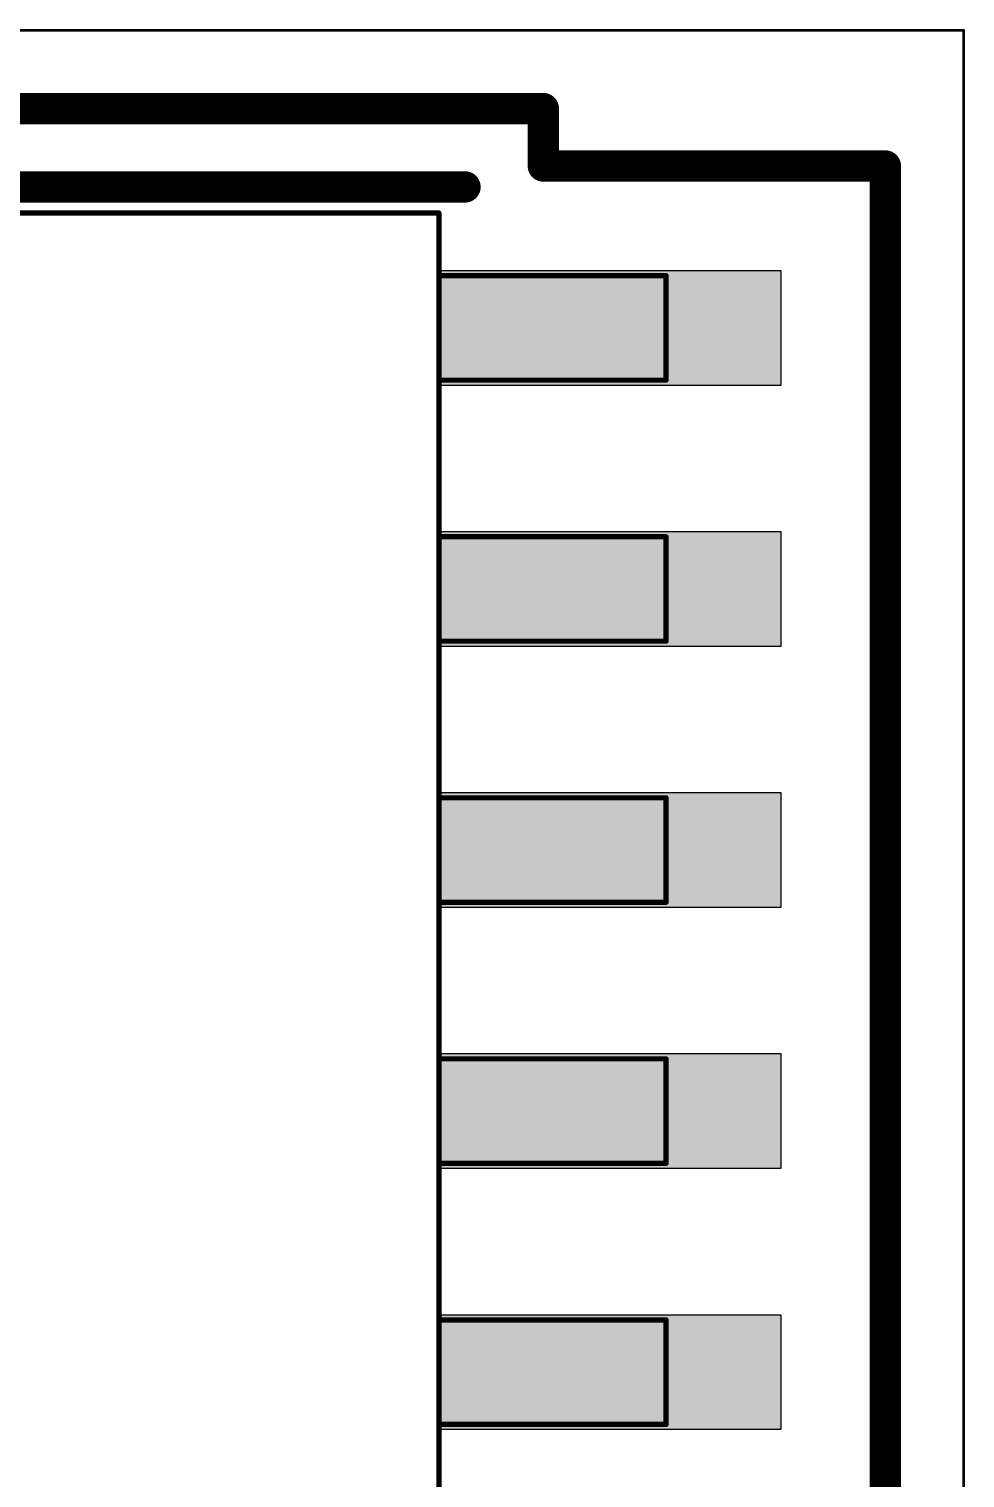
# Model space of a CAD drawing. Header units: millimetres. Extents: x 54 to 247, y 53 to 195.
# Drawn here: x 111.82 to 116.37, y 63.95 to 71 of the extents above; entities that cross this region are included whole.
import ezdxf

# ---------------------------------------------------------------- set-up
doc = ezdxf.new("R2010")
doc.units = ezdxf.units.MM
for name, color, linetype in [('Mechanical10', 56, 'Continuous'), ('Mechanical13', 56, 'Continuous'), ('Mechanical15', 56, 'Continuous'), ('Mechanical4', 56, 'Continuous'), ('Mechanical5', 56, 'Continuous'), ('Mechanical6', 56, 'Continuous'), ('Mechanical8', 56, 'Continuous'), ('PadHoleLayer', 156, 'Continuous'), ('TopOverlay', 2, 'Continuous'), ('TopPaste', 8, 'Continuous'), ('TopSolder', 216, 'Continuous')]:
    doc.layers.add(name, color=color, linetype=linetype)

# ---------------------------------------------------------------- blocks, each defined once
blk = doc.blocks.new('D16_M_239')
at = {"layer": 'TopPaste'}
for points in [[(-3.6576, 0.9144), (-1.9939, 0.9144), (-1.9939, 0.3556), (-3.6576, 0.3556)], [(-3.6576, -0.3556), (-1.9939, -0.3556), (-1.9939, -0.9144), (-3.6576, -0.9144)], [(-3.6576, -1.6256), (-1.9939, -1.6256), (-1.9939, -2.1844), (-3.6576, -2.1844)], [(-3.6576, -2.8956), (-1.9939, -2.8956), (-1.9939, -3.4544), (-3.6576, -3.4544)], [(-3.6576, -4.1656), (-1.9939, -4.1656), (-1.9939, -4.7244), (-3.6576, -4.7244)]]:
    blk.add_hatch(color=8, dxfattribs=at).paths.add_polyline_path(points)
at = {"layer": 'TopSolder'}
for points in [[(-3.6576, 0.9144), (-1.9939, 0.9144), (-1.9939, 0.3556), (-3.6576, 0.3556)], [(-3.6576, -0.3556), (-1.9939, -0.3556), (-1.9939, -0.9144), (-3.6576, -0.9144)], [(-3.6576, -1.6256), (-1.9939, -1.6256), (-1.9939, -2.1844), (-3.6576, -2.1844)], [(-3.6576, -2.8956), (-1.9939, -2.8956), (-1.9939, -3.4544), (-3.6576, -3.4544)], [(-3.6576, -4.1656), (-1.9939, -4.1656), (-1.9939, -4.7244), (-3.6576, -4.7244)]]:
    blk.add_hatch(color=216, dxfattribs=at).paths.add_polyline_path(points)
at = {"layer": 'Mechanical13', "const_width": 0.0254}
for points in [[(-1.9939, 5.0038), (-1.9939, -5.0038)], [(-3.0988, 0.889), (-3.0988, 0.381)], [(-1.9939, 0.889), (-3.0988, 0.889)], [(-1.9939, 0.889), (-1.9939, 0.381)], [(-1.9939, 0.381), (-3.0988, 0.381)], [(-3.0988, -0.381), (-3.0988, -0.889)], [(-1.9939, -0.381), (-3.0988, -0.381)], [(-1.9939, -0.381), (-1.9939, -0.889)], [(-1.9939, -0.889), (-3.0988, -0.889)], [(-3.0988, -1.651), (-3.0988, -2.159)], [(-1.9939, -1.651), (-3.0988, -1.651)], [(-1.9939, -1.651), (-1.9939, -2.159)], [(-1.9939, -2.159), (-3.0988, -2.159)], [(-3.0988, -2.921), (-3.0988, -3.429)], [(-1.9939, -2.921), (-3.0988, -2.921)], [(-1.9939, -2.921), (-1.9939, -3.429)], [(-1.9939, -3.429), (-3.0988, -3.429)], [(-3.0988, -4.191), (-3.0988, -4.699)], [(-1.9939, -4.191), (-3.0988, -4.191)], [(-1.9939, -4.191), (-1.9939, -4.699)], [(-1.9939, -4.699), (-3.0988, -4.699)], [(1.9939, -5.0038), (-1.9939, -5.0038)]]:
    blk.add_lwpolyline(points, dxfattribs=at)
at = {"layer": 'Mechanical13', "const_width": 0.0127}
for points in [[(-3.10515, 0.889, 1), (-3.09245, 0.889, 1)], [(-3.10515, 0.889, 1), (-3.09245, 0.889, 1)], [(-2.00025, 0.889, 1), (-1.98755, 0.889, 1)], [(-2.00025, 0.889, 1), (-1.98755, 0.889, 1)], [(-3.10515, 0.381, 1), (-3.09245, 0.381, 1)], [(-3.10515, 0.381, 1), (-3.09245, 0.381, 1)], [(-2.00025, 0.381, 1), (-1.98755, 0.381, 1)], [(-2.00025, 0.381, 1), (-1.98755, 0.381, 1)], [(-3.10515, -0.381, 1), (-3.09245, -0.381, 1)], [(-3.10515, -0.381, 1), (-3.09245, -0.381, 1)], [(-2.00025, -0.381, 1), (-1.98755, -0.381, 1)], [(-2.00025, -0.381, 1), (-1.98755, -0.381, 1)], [(-3.10515, -0.889, 1), (-3.09245, -0.889, 1)], [(-3.10515, -0.889, 1), (-3.09245, -0.889, 1)], [(-2.00025, -0.889, 1), (-1.98755, -0.889, 1)], [(-2.00025, -0.889, 1), (-1.98755, -0.889, 1)], [(-3.10515, -1.651, 1), (-3.09245, -1.651, 1)], [(-3.10515, -1.651, 1), (-3.09245, -1.651, 1)], [(-2.00025, -1.651, 1), (-1.98755, -1.651, 1)], [(-2.00025, -1.651, 1), (-1.98755, -1.651, 1)], [(-3.10515, -2.159, 1), (-3.09245, -2.159, 1)], [(-3.10515, -2.159, 1), (-3.09245, -2.159, 1)], [(-2.00025, -2.159, 1), (-1.98755, -2.159, 1)], [(-2.00025, -2.159, 1), (-1.98755, -2.159, 1)], [(-3.10515, -2.921, 1), (-3.09245, -2.921, 1)], [(-3.10515, -2.921, 1), (-3.09245, -2.921, 1)], [(-2.00025, -2.921, 1), (-1.98755, -2.921, 1)], [(-2.00025, -2.921, 1), (-1.98755, -2.921, 1)], [(-3.10515, -3.429, 1), (-3.09245, -3.429, 1)], [(-3.10515, -3.429, 1), (-3.09245, -3.429, 1)], [(-2.00025, -3.429, 1), (-1.98755, -3.429, 1)], [(-2.00025, -3.429, 1), (-1.98755, -3.429, 1)], [(-3.10515, -4.191, 1), (-3.09245, -4.191, 1)], [(-3.10515, -4.191, 1), (-3.09245, -4.191, 1)], [(-2.00025, -4.191, 1), (-1.98755, -4.191, 1)], [(-2.00025, -4.191, 1), (-1.98755, -4.191, 1)], [(-3.10515, -4.699, 1), (-3.09245, -4.699, 1)], [(-3.10515, -4.699, 1), (-3.09245, -4.699, 1)], [(-2.00025, -4.699, 1), (-1.98755, -4.699, 1)], [(-2.00025, -4.699, 1), (-1.98755, -4.699, 1)], [(-2.00025, -5.0038, 1), (-1.98755, -5.0038, 1)], [(-2.00025, -5.0038, 1), (-1.98755, -5.0038, 1)]]:
    blk.add_lwpolyline(points, format="xyb", close=True, dxfattribs=at)
at = {"layer": 'Mechanical15'}
for p, q in [((-4.1656, -5.2324), (-4.1656, 5.2324)), ((-2.5019, -5.2324), (-4.1656, -5.2324)), ((-2.5019, -5.5118), (-2.5019, -5.2324)), ((2.5019, -5.5118), (-2.5019, -5.5118))]:
    blk.add_line(p, q, dxfattribs=at)
at = {"layer": 'Mechanical15', "const_width": 0.1524}
for points in [[(-4.1656, 5.2324), (-4.1656, -5.2324)], [(-2.5019, -5.2324), (-4.1656, -5.2324)], [(-2.5019, -5.2324), (-2.5019, -5.5118)], [(2.5019, -5.5118), (-2.5019, -5.5118)]]:
    blk.add_lwpolyline(points, dxfattribs=at)
at = {"layer": 'Mechanical15', "const_width": 0.0762}
for points in [[(-4.2037, -5.2324, 1), (-4.1275, -5.2324, 1)], [(-4.2037, -5.2324, 1), (-4.1275, -5.2324, 1)], [(-2.54, -5.2324, 1), (-2.4638, -5.2324, 1)], [(-2.54, -5.2324, 1), (-2.4638, -5.2324, 1)], [(-2.54, -5.5118, 1), (-2.4638, -5.5118, 1)], [(-2.54, -5.5118, 1), (-2.4638, -5.5118, 1)]]:
    blk.add_lwpolyline(points, format="xyb", close=True, dxfattribs=at)
at = {"layer": 'Mechanical5'}
for p, q in [((-4.5466, -5.8928), (-4.5466, 5.8928)), ((4.5466, -5.8928), (-4.5466, -5.8928))]:
    blk.add_line(p, q, dxfattribs=at)
at = {"layer": 'TopOverlay', "const_width": 0.1524}
blk.add_lwpolyline([(2.1209, -5.1308), (-2.1209, -5.1308)], dxfattribs=at)
at = {"layer": 'TopOverlay', "const_width": 0.0762}
blk.add_lwpolyline([(-2.159, -5.1308, 1), (-2.0828, -5.1308, 1)], format="xyb", close=True, dxfattribs=at)

msp = doc.modelspace()

# ---------------------------------------------------------------- hatches: boundary and pattern name
at = {"layer": 'Mechanical4'}
h = msp.add_hatch(color=56, dxfattribs=at)
edge = h.paths.add_edge_path()
edge.add_arc((114.3191, 70.612), 0.0381, 0, 360)
h = msp.add_hatch(color=56, dxfattribs=at)
edge = h.paths.add_edge_path()
edge.add_arc((114.3191, 70.612), 0.0381, 0, 360)
h = msp.add_hatch(color=56, dxfattribs=at)
edge = h.paths.add_edge_path()
edge.add_arc((114.3191, 70.3326), 0.0381, 0, 360)
h = msp.add_hatch(color=56, dxfattribs=at)
edge = h.paths.add_edge_path()
edge.add_arc((114.3191, 70.3326), 0.0381, 0, 360)
h = msp.add_hatch(color=56, dxfattribs=at)
edge = h.paths.add_edge_path()
edge.add_arc((115.9827, 70.3326), 0.0381, 0, 360)
h = msp.add_hatch(color=56, dxfattribs=at)
edge = h.paths.add_edge_path()
edge.add_arc((115.9827, 70.3326), 0.0381, 0, 360)
at = {"layer": 'Mechanical5'}
h = msp.add_hatch(color=56, dxfattribs=at)
edge = h.paths.add_edge_path()
edge.add_arc((113.811, 70.104), 0.00635, 0, 360)
h = msp.add_hatch(color=56, dxfattribs=at)
edge = h.paths.add_edge_path()
edge.add_arc((113.811, 70.104), 0.00635, 0, 360)
h = msp.add_hatch(color=56, dxfattribs=at)
edge = h.paths.add_edge_path()
edge.add_arc((113.811, 69.7992), 0.00635, 0, 360)
h = msp.add_hatch(color=56, dxfattribs=at)
edge = h.paths.add_edge_path()
edge.add_arc((113.811, 69.7992), 0.00635, 0, 360)
h = msp.add_hatch(color=56, dxfattribs=at)
edge = h.paths.add_edge_path()
edge.add_arc((114.9159, 69.7992), 0.00635, 0, 360)
h = msp.add_hatch(color=56, dxfattribs=at)
edge = h.paths.add_edge_path()
edge.add_arc((114.9159, 69.7992), 0.00635, 0, 360)
h = msp.add_hatch(color=56, dxfattribs=at)
edge = h.paths.add_edge_path()
edge.add_arc((113.811, 69.2912), 0.00635, 0, 360)
h = msp.add_hatch(color=56, dxfattribs=at)
edge = h.paths.add_edge_path()
edge.add_arc((113.811, 69.2912), 0.00635, 0, 360)
h = msp.add_hatch(color=56, dxfattribs=at)
edge = h.paths.add_edge_path()
edge.add_arc((114.9159, 69.2912), 0.00635, 0, 360)
h = msp.add_hatch(color=56, dxfattribs=at)
edge = h.paths.add_edge_path()
edge.add_arc((114.9159, 69.2912), 0.00635, 0, 360)
h = msp.add_hatch(color=56, dxfattribs=at)
edge = h.paths.add_edge_path()
edge.add_arc((113.811, 68.5292), 0.00635, 0, 360)
h = msp.add_hatch(color=56, dxfattribs=at)
edge = h.paths.add_edge_path()
edge.add_arc((113.811, 68.5292), 0.00635, 0, 360)
h = msp.add_hatch(color=56, dxfattribs=at)
edge = h.paths.add_edge_path()
edge.add_arc((114.9159, 68.5292), 0.00635, 0, 360)
h = msp.add_hatch(color=56, dxfattribs=at)
edge = h.paths.add_edge_path()
edge.add_arc((114.9159, 68.5292), 0.00635, 0, 360)
h = msp.add_hatch(color=56, dxfattribs=at)
edge = h.paths.add_edge_path()
edge.add_arc((113.811, 68.0212), 0.00635, 0, 360)
h = msp.add_hatch(color=56, dxfattribs=at)
edge = h.paths.add_edge_path()
edge.add_arc((113.811, 68.0212), 0.00635, 0, 360)
h = msp.add_hatch(color=56, dxfattribs=at)
edge = h.paths.add_edge_path()
edge.add_arc((114.9159, 68.0212), 0.00635, 0, 360)
h = msp.add_hatch(color=56, dxfattribs=at)
edge = h.paths.add_edge_path()
edge.add_arc((114.9159, 68.0212), 0.00635, 0, 360)
h = msp.add_hatch(color=56, dxfattribs=at)
edge = h.paths.add_edge_path()
edge.add_arc((113.811, 67.2592), 0.00635, 0, 360)
h = msp.add_hatch(color=56, dxfattribs=at)
edge = h.paths.add_edge_path()
edge.add_arc((113.811, 67.2592), 0.00635, 0, 360)
h = msp.add_hatch(color=56, dxfattribs=at)
edge = h.paths.add_edge_path()
edge.add_arc((114.9159, 67.2592), 0.00635, 0, 360)
h = msp.add_hatch(color=56, dxfattribs=at)
edge = h.paths.add_edge_path()
edge.add_arc((114.9159, 67.2592), 0.00635, 0, 360)
h = msp.add_hatch(color=56, dxfattribs=at)
edge = h.paths.add_edge_path()
edge.add_arc((113.811, 66.7512), 0.00635, 0, 360)
h = msp.add_hatch(color=56, dxfattribs=at)
edge = h.paths.add_edge_path()
edge.add_arc((113.811, 66.7512), 0.00635, 0, 360)
h = msp.add_hatch(color=56, dxfattribs=at)
edge = h.paths.add_edge_path()
edge.add_arc((114.9159, 66.7512), 0.00635, 0, 360)
h = msp.add_hatch(color=56, dxfattribs=at)
edge = h.paths.add_edge_path()
edge.add_arc((114.9159, 66.7512), 0.00635, 0, 360)
h = msp.add_hatch(color=56, dxfattribs=at)
edge = h.paths.add_edge_path()
edge.add_arc((113.811, 65.9892), 0.00635, 0, 360)
h = msp.add_hatch(color=56, dxfattribs=at)
edge = h.paths.add_edge_path()
edge.add_arc((113.811, 65.9892), 0.00635, 0, 360)
h = msp.add_hatch(color=56, dxfattribs=at)
edge = h.paths.add_edge_path()
edge.add_arc((114.9159, 65.9892), 0.00635, 0, 360)
h = msp.add_hatch(color=56, dxfattribs=at)
edge = h.paths.add_edge_path()
edge.add_arc((114.9159, 65.9892), 0.00635, 0, 360)
h = msp.add_hatch(color=56, dxfattribs=at)
edge = h.paths.add_edge_path()
edge.add_arc((113.811, 65.4812), 0.00635, 0, 360)
h = msp.add_hatch(color=56, dxfattribs=at)
edge = h.paths.add_edge_path()
edge.add_arc((113.811, 65.4812), 0.00635, 0, 360)
h = msp.add_hatch(color=56, dxfattribs=at)
edge = h.paths.add_edge_path()
edge.add_arc((114.9159, 65.4812), 0.00635, 0, 360)
h = msp.add_hatch(color=56, dxfattribs=at)
edge = h.paths.add_edge_path()
edge.add_arc((114.9159, 65.4812), 0.00635, 0, 360)
h = msp.add_hatch(color=56, dxfattribs=at)
edge = h.paths.add_edge_path()
edge.add_arc((113.811, 64.7192), 0.00635, 0, 360)
h = msp.add_hatch(color=56, dxfattribs=at)
edge = h.paths.add_edge_path()
edge.add_arc((113.811, 64.7192), 0.00635, 0, 360)
h = msp.add_hatch(color=56, dxfattribs=at)
edge = h.paths.add_edge_path()
edge.add_arc((114.9159, 64.7192), 0.00635, 0, 360)
h = msp.add_hatch(color=56, dxfattribs=at)
edge = h.paths.add_edge_path()
edge.add_arc((114.9159, 64.7192), 0.00635, 0, 360)
h = msp.add_hatch(color=56, dxfattribs=at)
edge = h.paths.add_edge_path()
edge.add_arc((113.811, 64.2112), 0.00635, 0, 360)
h = msp.add_hatch(color=56, dxfattribs=at)
edge = h.paths.add_edge_path()
edge.add_arc((113.811, 64.2112), 0.00635, 0, 360)
h = msp.add_hatch(color=56, dxfattribs=at)
edge = h.paths.add_edge_path()
edge.add_arc((114.9159, 64.2112), 0.00635, 0, 360)
h = msp.add_hatch(color=56, dxfattribs=at)
edge = h.paths.add_edge_path()
edge.add_arc((114.9159, 64.2112), 0.00635, 0, 360)
at = {"layer": 'Mechanical6'}
h = msp.add_hatch(color=56, dxfattribs=at)
edge = h.paths.add_edge_path()
edge.add_arc((113.9381, 70.231), 0.0381, 0, 360)
at = {"layer": 'PadHoleLayer'}
h = msp.add_hatch(color=156, dxfattribs=at)
edge = h.paths.add_edge_path()
edge.add_arc((114.3191, 70.612), 0.0381, 0, 360)
h = msp.add_hatch(color=156, dxfattribs=at)
edge = h.paths.add_edge_path()
edge.add_arc((114.3191, 70.612), 0.0381, 0, 360)
h = msp.add_hatch(color=156, dxfattribs=at)
edge = h.paths.add_edge_path()
edge.add_arc((114.3191, 70.3326), 0.0381, 0, 360)
h = msp.add_hatch(color=156, dxfattribs=at)
edge = h.paths.add_edge_path()
edge.add_arc((114.3191, 70.3326), 0.0381, 0, 360)
h = msp.add_hatch(color=156, dxfattribs=at)
edge = h.paths.add_edge_path()
edge.add_arc((115.9827, 70.3326), 0.0381, 0, 360)
h = msp.add_hatch(color=156, dxfattribs=at)
edge = h.paths.add_edge_path()
edge.add_arc((115.9827, 70.3326), 0.0381, 0, 360)
h = msp.add_hatch(color=156, dxfattribs=at)
edge = h.paths.add_edge_path()
edge.add_arc((113.9381, 70.231), 0.0381, 0, 360)
h = msp.add_hatch(color=156, dxfattribs=at)
edge = h.paths.add_edge_path()
edge.add_arc((113.811, 70.104), 0.00635, 0, 360)
h = msp.add_hatch(color=156, dxfattribs=at)
edge = h.paths.add_edge_path()
edge.add_arc((113.811, 70.104), 0.00635, 0, 360)
h = msp.add_hatch(color=156, dxfattribs=at)
edge = h.paths.add_edge_path()
edge.add_arc((113.811, 69.7992), 0.00635, 0, 360)
h = msp.add_hatch(color=156, dxfattribs=at)
edge = h.paths.add_edge_path()
edge.add_arc((113.811, 69.7992), 0.00635, 0, 360)
h = msp.add_hatch(color=156, dxfattribs=at)
edge = h.paths.add_edge_path()
edge.add_arc((114.9159, 69.7992), 0.00635, 0, 360)
h = msp.add_hatch(color=156, dxfattribs=at)
edge = h.paths.add_edge_path()
edge.add_arc((114.9159, 69.7992), 0.00635, 0, 360)
h = msp.add_hatch(color=156, dxfattribs=at)
edge = h.paths.add_edge_path()
edge.add_arc((113.811, 69.2912), 0.00635, 0, 360)
h = msp.add_hatch(color=156, dxfattribs=at)
edge = h.paths.add_edge_path()
edge.add_arc((113.811, 69.2912), 0.00635, 0, 360)
h = msp.add_hatch(color=156, dxfattribs=at)
edge = h.paths.add_edge_path()
edge.add_arc((114.9159, 69.2912), 0.00635, 0, 360)
h = msp.add_hatch(color=156, dxfattribs=at)
edge = h.paths.add_edge_path()
edge.add_arc((114.9159, 69.2912), 0.00635, 0, 360)
h = msp.add_hatch(color=156, dxfattribs=at)
edge = h.paths.add_edge_path()
edge.add_arc((113.811, 68.5292), 0.00635, 0, 360)
h = msp.add_hatch(color=156, dxfattribs=at)
edge = h.paths.add_edge_path()
edge.add_arc((113.811, 68.5292), 0.00635, 0, 360)
h = msp.add_hatch(color=156, dxfattribs=at)
edge = h.paths.add_edge_path()
edge.add_arc((114.9159, 68.5292), 0.00635, 0, 360)
h = msp.add_hatch(color=156, dxfattribs=at)
edge = h.paths.add_edge_path()
edge.add_arc((114.9159, 68.5292), 0.00635, 0, 360)
h = msp.add_hatch(color=156, dxfattribs=at)
edge = h.paths.add_edge_path()
edge.add_arc((113.811, 68.0212), 0.00635, 0, 360)
h = msp.add_hatch(color=156, dxfattribs=at)
edge = h.paths.add_edge_path()
edge.add_arc((113.811, 68.0212), 0.00635, 0, 360)
h = msp.add_hatch(color=156, dxfattribs=at)
edge = h.paths.add_edge_path()
edge.add_arc((114.9159, 68.0212), 0.00635, 0, 360)
h = msp.add_hatch(color=156, dxfattribs=at)
edge = h.paths.add_edge_path()
edge.add_arc((114.9159, 68.0212), 0.00635, 0, 360)
h = msp.add_hatch(color=156, dxfattribs=at)
edge = h.paths.add_edge_path()
edge.add_arc((113.811, 67.2592), 0.00635, 0, 360)
h = msp.add_hatch(color=156, dxfattribs=at)
edge = h.paths.add_edge_path()
edge.add_arc((113.811, 67.2592), 0.00635, 0, 360)
h = msp.add_hatch(color=156, dxfattribs=at)
edge = h.paths.add_edge_path()
edge.add_arc((114.9159, 67.2592), 0.00635, 0, 360)
h = msp.add_hatch(color=156, dxfattribs=at)
edge = h.paths.add_edge_path()
edge.add_arc((114.9159, 67.2592), 0.00635, 0, 360)
h = msp.add_hatch(color=156, dxfattribs=at)
edge = h.paths.add_edge_path()
edge.add_arc((113.811, 66.7512), 0.00635, 0, 360)
h = msp.add_hatch(color=156, dxfattribs=at)
edge = h.paths.add_edge_path()
edge.add_arc((113.811, 66.7512), 0.00635, 0, 360)
h = msp.add_hatch(color=156, dxfattribs=at)
edge = h.paths.add_edge_path()
edge.add_arc((114.9159, 66.7512), 0.00635, 0, 360)
h = msp.add_hatch(color=156, dxfattribs=at)
edge = h.paths.add_edge_path()
edge.add_arc((114.9159, 66.7512), 0.00635, 0, 360)
h = msp.add_hatch(color=156, dxfattribs=at)
edge = h.paths.add_edge_path()
edge.add_arc((113.811, 65.9892), 0.00635, 0, 360)
h = msp.add_hatch(color=156, dxfattribs=at)
edge = h.paths.add_edge_path()
edge.add_arc((113.811, 65.9892), 0.00635, 0, 360)
h = msp.add_hatch(color=156, dxfattribs=at)
edge = h.paths.add_edge_path()
edge.add_arc((114.9159, 65.9892), 0.00635, 0, 360)
h = msp.add_hatch(color=156, dxfattribs=at)
edge = h.paths.add_edge_path()
edge.add_arc((114.9159, 65.9892), 0.00635, 0, 360)
h = msp.add_hatch(color=156, dxfattribs=at)
edge = h.paths.add_edge_path()
edge.add_arc((113.811, 65.4812), 0.00635, 0, 360)
h = msp.add_hatch(color=156, dxfattribs=at)
edge = h.paths.add_edge_path()
edge.add_arc((113.811, 65.4812), 0.00635, 0, 360)
h = msp.add_hatch(color=156, dxfattribs=at)
edge = h.paths.add_edge_path()
edge.add_arc((114.9159, 65.4812), 0.00635, 0, 360)
h = msp.add_hatch(color=156, dxfattribs=at)
edge = h.paths.add_edge_path()
edge.add_arc((114.9159, 65.4812), 0.00635, 0, 360)
h = msp.add_hatch(color=156, dxfattribs=at)
edge = h.paths.add_edge_path()
edge.add_arc((113.811, 64.7192), 0.00635, 0, 360)
h = msp.add_hatch(color=156, dxfattribs=at)
edge = h.paths.add_edge_path()
edge.add_arc((113.811, 64.7192), 0.00635, 0, 360)
h = msp.add_hatch(color=156, dxfattribs=at)
edge = h.paths.add_edge_path()
edge.add_arc((114.9159, 64.7192), 0.00635, 0, 360)
h = msp.add_hatch(color=156, dxfattribs=at)
edge = h.paths.add_edge_path()
edge.add_arc((114.9159, 64.7192), 0.00635, 0, 360)
h = msp.add_hatch(color=156, dxfattribs=at)
edge = h.paths.add_edge_path()
edge.add_arc((113.811, 64.2112), 0.00635, 0, 360)
h = msp.add_hatch(color=156, dxfattribs=at)
edge = h.paths.add_edge_path()
edge.add_arc((113.811, 64.2112), 0.00635, 0, 360)
h = msp.add_hatch(color=156, dxfattribs=at)
edge = h.paths.add_edge_path()
edge.add_arc((114.9159, 64.2112), 0.00635, 0, 360)
h = msp.add_hatch(color=156, dxfattribs=at)
edge = h.paths.add_edge_path()
edge.add_arc((114.9159, 64.2112), 0.00635, 0, 360)

# ---------------------------------------------------------------- linework, layer by layer
at = {"layer": 'Mechanical10'}
for p, q in [((113.811, 69.2658), (113.811, 69.8246)), ((113.811, 69.8246), (115.4748, 69.8246)), ((115.4748, 69.8246), (115.4748, 69.2658)), ((115.4748, 69.2658), (113.811, 69.2658)), ((113.811, 67.9958), (113.811, 68.5546)), ((113.811, 68.5546), (115.4748, 68.5546)), ((115.4748, 68.5546), (115.4748, 67.9958)), ((115.4748, 67.9958), (113.811, 67.9958)), ((113.811, 66.7258), (113.811, 67.2846)), ((113.811, 67.2846), (115.4748, 67.2846)), ((115.4748, 67.2846), (115.4748, 66.7258)), ((115.4748, 66.7258), (113.811, 66.7258)), ((113.811, 65.4558), (113.811, 66.0146)), ((113.811, 66.0146), (115.4748, 66.0146)), ((115.4748, 66.0146), (115.4748, 65.4558)), ((115.4748, 65.4558), (113.811, 65.4558)), ((113.811, 64.1858), (113.811, 64.7446)), ((113.811, 64.7446), (115.4748, 64.7446)), ((115.4748, 64.7446), (115.4748, 64.1858)), ((115.4748, 64.1858), (113.811, 64.1858))]:
    msp.add_line(p, q, dxfattribs=at)
at = {"layer": 'Mechanical10', "const_width": 0.0127}
for points in [[(107.2706, 70.993), (116.3637, 70.993)], [(116.3637, 59.2074), (116.3637, 70.993)]]:
    msp.add_lwpolyline(points, dxfattribs=at)
at = {"layer": 'Mechanical10', "const_width": 0.00635}
msp.add_lwpolyline([(116.3606, 70.993, 1), (116.3669, 70.993, 1)], format="xyb", close=True, dxfattribs=at)
msp.add_lwpolyline([(116.3606, 70.993, 1), (116.3669, 70.993, 1)], format="xyb", close=True, dxfattribs=at)
at = {"layer": 'Mechanical4'}
for points, const_width in [([(109.3153, 70.612), (114.3191, 70.612)], 0.1524), ([(114.3191, 70.3326), (114.3191, 70.612)], 0.1524), ([(109.3153, 70.612), (114.3191, 70.612)], 0.0127), ([(114.3191, 70.3326), (114.3191, 70.612)], 0.0127), ([(114.3191, 70.3326), (115.9827, 70.3326)], 0.1524), ([(115.9827, 59.8678), (115.9827, 70.3326)], 0.1524), ([(114.3191, 70.3326), (115.9827, 70.3326)], 0.0127), ([(115.9827, 59.8678), (115.9827, 70.3326)], 0.0127)]:
    msp.add_lwpolyline(points, dxfattribs=dict(at, const_width=const_width))
for points, const_width in [([(114.281, 70.612, 1), (114.3572, 70.612, 1)], 0.0762), ([(114.281, 70.612, 1), (114.3572, 70.612, 1)], 0.0762), ([(114.3159, 70.612, 1), (114.3222, 70.612, 1)], 0.00635), ([(114.3159, 70.612, 1), (114.3222, 70.612, 1)], 0.00635), ([(114.281, 70.3326, 1), (114.3572, 70.3326, 1)], 0.0762), ([(114.281, 70.3326, 1), (114.3572, 70.3326, 1)], 0.0762), ([(115.9446, 70.3326, 1), (116.0208, 70.3326, 1)], 0.0762), ([(115.9446, 70.3326, 1), (116.0208, 70.3326, 1)], 0.0762), ([(114.3159, 70.3326, 1), (114.3222, 70.3326, 1)], 0.00635), ([(114.3159, 70.3326, 1), (114.3222, 70.3326, 1)], 0.00635), ([(115.9796, 70.3326, 1), (115.9859, 70.3326, 1)], 0.00635), ([(115.9796, 70.3326, 1), (115.9859, 70.3326, 1)], 0.00635)]:
    msp.add_lwpolyline(points, format="xyb", close=True, dxfattribs=dict(at, const_width=const_width))
at = {"layer": 'Mechanical5', "const_width": 0.0254}
for points in [[(109.8233, 70.104), (113.811, 70.104)], [(113.811, 60.0964), (113.811, 70.104)], [(113.811, 69.7992), (114.9159, 69.7992)], [(113.811, 69.2912), (113.811, 69.7992)], [(114.9159, 69.2912), (114.9159, 69.7992)], [(113.811, 69.2912), (114.9159, 69.2912)], [(113.811, 68.5292), (114.9159, 68.5292)], [(113.811, 68.0212), (113.811, 68.5292)], [(114.9159, 68.0212), (114.9159, 68.5292)], [(113.811, 68.0212), (114.9159, 68.0212)], [(113.811, 67.2592), (114.9159, 67.2592)], [(113.811, 66.7512), (113.811, 67.2592)], [(114.9159, 66.7512), (114.9159, 67.2592)], [(113.811, 66.7512), (114.9159, 66.7512)], [(113.811, 65.9892), (114.9159, 65.9892)], [(113.811, 65.4812), (113.811, 65.9892)], [(114.9159, 65.4812), (114.9159, 65.9892)], [(113.811, 65.4812), (114.9159, 65.4812)], [(113.811, 64.7192), (114.9159, 64.7192)], [(113.811, 64.2112), (113.811, 64.7192)], [(114.9159, 64.2112), (114.9159, 64.7192)], [(113.811, 64.2112), (114.9159, 64.2112)]]:
    msp.add_lwpolyline(points, dxfattribs=at)
at = {"layer": 'Mechanical5', "const_width": 0.0127}
for points in [[(113.8047, 70.104, 1), (113.8174, 70.104, 1)], [(113.8047, 70.104, 1), (113.8174, 70.104, 1)], [(113.8047, 69.7992, 1), (113.8174, 69.7992, 1)], [(113.8047, 69.7992, 1), (113.8174, 69.7992, 1)], [(114.9096, 69.7992, 1), (114.9223, 69.7992, 1)], [(114.9096, 69.7992, 1), (114.9223, 69.7992, 1)], [(113.8047, 69.2912, 1), (113.8174, 69.2912, 1)], [(113.8047, 69.2912, 1), (113.8174, 69.2912, 1)], [(114.9096, 69.2912, 1), (114.9223, 69.2912, 1)], [(114.9096, 69.2912, 1), (114.9223, 69.2912, 1)], [(113.8047, 68.5292, 1), (113.8174, 68.5292, 1)], [(113.8047, 68.5292, 1), (113.8174, 68.5292, 1)], [(114.9096, 68.5292, 1), (114.9223, 68.5292, 1)], [(114.9096, 68.5292, 1), (114.9223, 68.5292, 1)], [(113.8047, 68.0212, 1), (113.8174, 68.0212, 1)], [(113.8047, 68.0212, 1), (113.8174, 68.0212, 1)], [(114.9096, 68.0212, 1), (114.9223, 68.0212, 1)], [(114.9096, 68.0212, 1), (114.9223, 68.0212, 1)], [(113.8047, 67.2592, 1), (113.8174, 67.2592, 1)], [(113.8047, 67.2592, 1), (113.8174, 67.2592, 1)], [(114.9096, 67.2592, 1), (114.9223, 67.2592, 1)], [(114.9096, 67.2592, 1), (114.9223, 67.2592, 1)], [(113.8047, 66.7512, 1), (113.8174, 66.7512, 1)], [(113.8047, 66.7512, 1), (113.8174, 66.7512, 1)], [(114.9096, 66.7512, 1), (114.9223, 66.7512, 1)], [(114.9096, 66.7512, 1), (114.9223, 66.7512, 1)], [(113.8047, 65.9892, 1), (113.8174, 65.9892, 1)], [(113.8047, 65.9892, 1), (113.8174, 65.9892, 1)], [(114.9096, 65.9892, 1), (114.9223, 65.9892, 1)], [(114.9096, 65.9892, 1), (114.9223, 65.9892, 1)], [(113.8047, 65.4812, 1), (113.8174, 65.4812, 1)], [(113.8047, 65.4812, 1), (113.8174, 65.4812, 1)], [(114.9096, 65.4812, 1), (114.9223, 65.4812, 1)], [(114.9096, 65.4812, 1), (114.9223, 65.4812, 1)], [(113.8047, 64.7192, 1), (113.8174, 64.7192, 1)], [(113.8047, 64.7192, 1), (113.8174, 64.7192, 1)], [(114.9096, 64.7192, 1), (114.9223, 64.7192, 1)], [(114.9096, 64.7192, 1), (114.9223, 64.7192, 1)], [(113.8047, 64.2112, 1), (113.8174, 64.2112, 1)], [(113.8047, 64.2112, 1), (113.8174, 64.2112, 1)], [(114.9096, 64.2112, 1), (114.9223, 64.2112, 1)], [(114.9096, 64.2112, 1), (114.9223, 64.2112, 1)]]:
    msp.add_lwpolyline(points, format="xyb", close=True, dxfattribs=at)
at = {"layer": 'Mechanical6', "const_width": 0.1524}
msp.add_lwpolyline([(109.6963, 70.231), (113.9381, 70.231)], dxfattribs=at)
at = {"layer": 'Mechanical6', "const_width": 0.0762}
msp.add_lwpolyline([(113.9, 70.231, 1), (113.9762, 70.231, 1)], format="xyb", close=True, dxfattribs=at)
at = {"layer": 'Mechanical8'}
for p, q in [((113.811, 69.2658), (113.811, 69.8246)), ((113.811, 69.8246), (115.4748, 69.8246)), ((115.4748, 69.8246), (115.4748, 69.2658)), ((115.4748, 69.2658), (113.811, 69.2658)), ((113.811, 67.9958), (113.811, 68.5546)), ((113.811, 68.5546), (115.4748, 68.5546)), ((115.4748, 68.5546), (115.4748, 67.9958)), ((115.4748, 67.9958), (113.811, 67.9958)), ((113.811, 66.7258), (113.811, 67.2846)), ((113.811, 67.2846), (115.4748, 67.2846)), ((115.4748, 67.2846), (115.4748, 66.7258)), ((115.4748, 66.7258), (113.811, 66.7258)), ((113.811, 65.4558), (113.811, 66.0146)), ((113.811, 66.0146), (115.4748, 66.0146)), ((115.4748, 66.0146), (115.4748, 65.4558)), ((115.4748, 65.4558), (113.811, 65.4558)), ((113.811, 64.1858), (113.811, 64.7446)), ((113.811, 64.7446), (115.4748, 64.7446)), ((115.4748, 64.7446), (115.4748, 64.1858)), ((115.4748, 64.1858), (113.811, 64.1858))]:
    msp.add_line(p, q, dxfattribs=at)

# ---------------------------------------------------------------- block references
at = {"rotation": 180}
msp.add_blockref('D16_M_239', (111.8171, 65.1002), dxfattribs=at)

doc.saveas('drawing.dxf')
